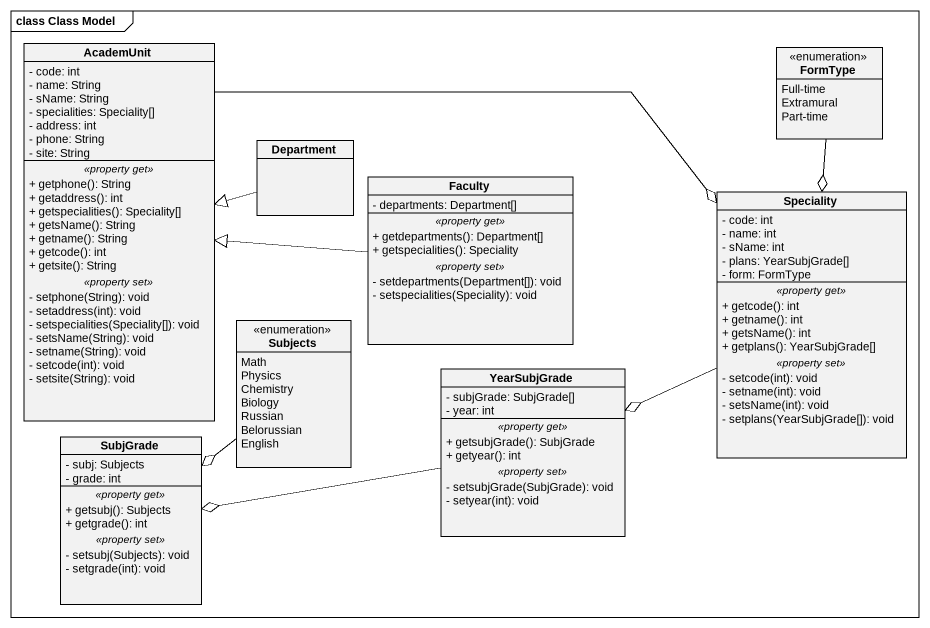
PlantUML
@startuml
mainframe class Class Model
hide circle
hide empty members
skinparam classAttributeIconSize 0
class AcademUnit {
  - code: int
  - name: String
  - sName: String
  - specialities: Speciality[]
  - address: int
  - phone: String
  - site: String
  .. <<property get>> ..
  + getphone(): String
  + getaddress(): int
  + getspecialities(): Speciality[]
  + getsName(): String
  + getname(): String
  + getcode(): int
  + getsite(): String
  .. <<property set>> ..
  - setphone(String): void
  - setaddress(int): void
  - setspecialities(Speciality[]): void
  - setsName(String): void
  - setname(String): void
  - setcode(int): void
  - setsite(String): void
}
enum FormType {
  Full-time
  Extramural
  Part-time
}
class Department
class Faculty {
  - departments: Department[]
  .. <<property get>> ..
  + getdepartments(): Department[]
  + getspecialities(): Speciality
  .. <<property set>> ..
  - setdepartments(Department[]): void
  - setspecialities(Speciality): void
}
class Speciality {
  - code: int
  - name: int
  - sName: int
  - plans: YearSubjGrade[]
  - form: FormType
  .. <<property get>> ..
  + getcode(): int
  + getname(): int
  + getsName(): int
  + getplans(): YearSubjGrade[]
  .. <<property set>> ..
  - setcode(int): void
  - setname(int): void
  - setsName(int): void
  - setplans(YearSubjGrade[]): void
}
enum Subjects {
  Math
  Physics
  Chemistry
  Biology
  Russian
  Belorussian
  English
}
class YearSubjGrade {
  - subjGrade: SubjGrade[]
  - year: int
  .. <<property get>> ..
  + getsubjGrade(): SubjGrade
  + getyear(): int
  .. <<property set>> ..
  - setsubjGrade(SubjGrade): void
  - setyear(int): void
}
class SubjGrade {
  - subj: Subjects
  - grade: int
  .. <<property get>> ..
  + getsubj(): Subjects
  + getgrade(): int
  .. <<property set>> ..
  - setsubj(Subjects): void
  - setgrade(int): void
}
AcademUnit -right-o Speciality
FormType --o Speciality
Department -left-|> AcademUnit
Faculty -left-|> AcademUnit
Speciality -left-o YearSubjGrade
Subjects --o SubjGrade
YearSubjGrade -left-o SubjGrade
@enduml
